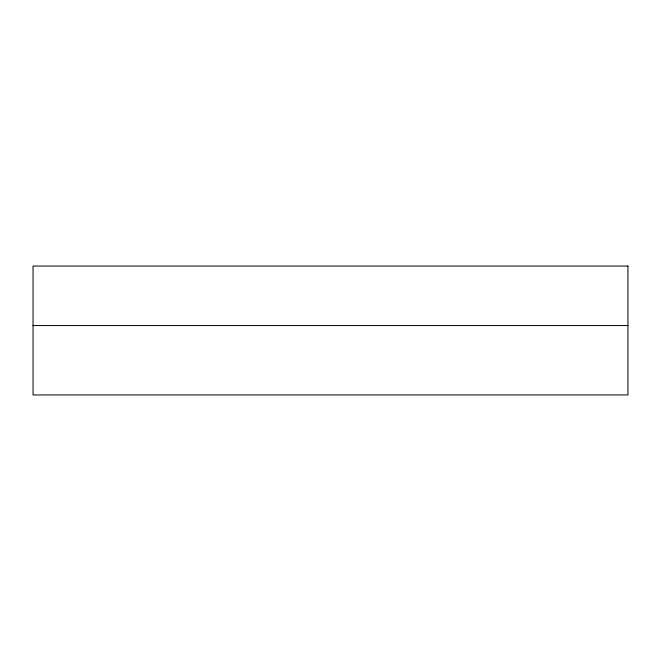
<?xml version="1.0" encoding="UTF-8"?>
<svg xmlns="http://www.w3.org/2000/svg" width="661" height="661" viewBox="0 0 661 661"><rect width="100%" height="100%" fill="white"/><g stroke="black" fill="none" stroke-linecap="round" stroke-linejoin="round"><path stroke-width="0.99" d="M33.05 325.543L627.95 325.543M627.95 266.053L33.05 266.053L33.05 394.947L627.95 394.947L627.95 266.053"/></g></svg>
